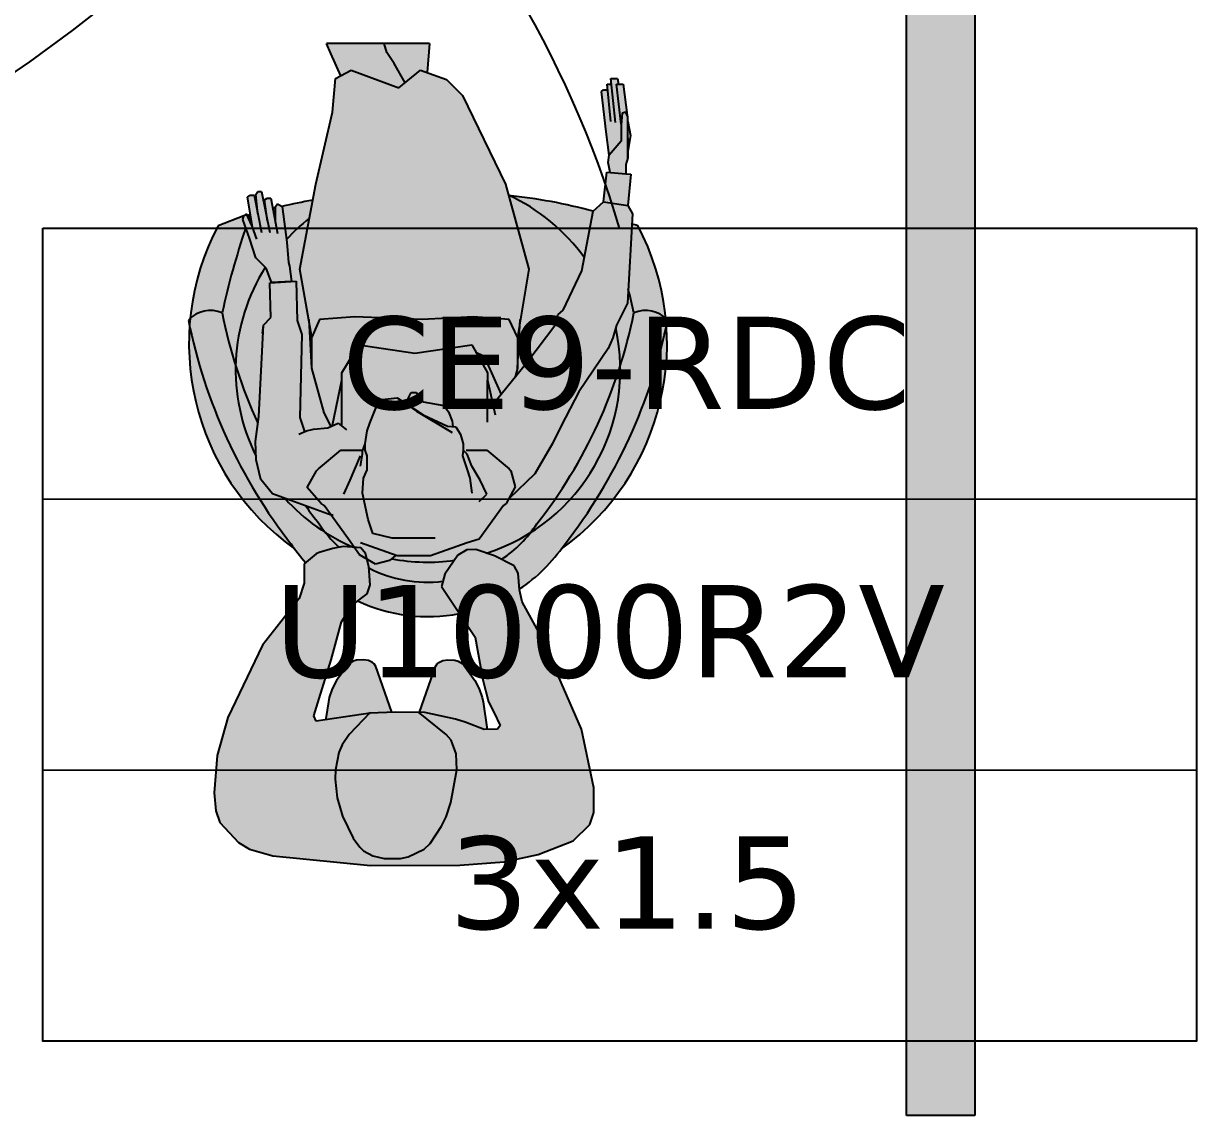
# Model space of a CAD drawing. Header units: millimetres. Extents: x 31778 to 54642, y 18502 to 28743.
# Drawn here: x 44200.6 to 44371.9, y 22063.2 to 22222.7 of the extents above; entities that cross this region are included whole.
import ezdxf
from ezdxf.enums import TextEntityAlignment as Align

# ---------------------------------------------------------------- set-up
doc = ezdxf.new("R2010")
doc.units = ezdxf.units.MM
doc.linetypes.add('ACAD_ISO03W100', pattern=[30, 12, -18])
doc.layers.add('CIRCUITS ECLAIRAGE', color=1, linetype='Continuous')
doc.layers.add('Plan Archi', color=8, linetype='Continuous')
doc.layers.add('STRUCTURE POUTRES', color=5, linetype='ACAD_ISO03W100', lineweight=20)
doc.styles.add('Verdana', font='verdana.ttf')

# ---------------------------------------------------------------- blocks, each defined once
blk = doc.blocks.new('ETIQ ECL')
at = {"color": 6, "linetype": 'ByBlock'}
blk.add_lwpolyline([(-28.092, 19.8), (28.092, 19.8), (28.092, -19.8), (-28.092, -19.8)], close=True, dxfattribs=at)
at = {"layer": 'STRUCTURE POUTRES', "color": 6, "linetype": 'ByBlock'}
for points in [[(-28.092, 19.8), (28.092, 19.8), (28.092, 6.6), (-28.092, 6.6)], [(-28.092, 6.6), (28.092, 6.6), (28.092, -6.6), (-28.092, -6.6)], [(-28.092, -6.6), (28.092, -6.6), (28.092, -19.8), (-28.092, -19.8)]]:
    blk.add_lwpolyline(points, close=True, dxfattribs=at)
at = {"layer": 'STRUCTURE POUTRES', "color": 6, "linetype": 'ByBlock', "style": 'Verdana'}
for tag, p in [('CIRCUIT', (0.326, 10.993)), ('CABLE', (-0.49, -2.078)), ('SECTION', (0.374, -14.321))]:
    blk.add_attdef(tag, text='', height=4.5, dxfattribs=at).set_placement(p, align=Align.CENTER)

msp = doc.modelspace()

# ---------------------------------------------------------------- hatches: boundary and pattern name
at = {"layer": 'Plan Archi'}
h = msp.add_hatch(color=256, dxfattribs=at)
h.dxf.hatch_style = 1
h.paths.add_polyline_path([(44329.573, 22324.456), (44339.573, 22324.456), (44339.573, 22063.182), (44329.573, 22063.182)])
at = {"layer": 'Plan Archi', "true_color": 0xffffff}
h = msp.add_hatch(color=7, dxfattribs=at)
h.dxf.hatch_style = 1
h.paths.add_polyline_path([(44240.955, 22186.858), (44242.729, 22176.896), (44243.82, 22179.488), (44249.006, 22179.898), (44258.832, 22179.488), (44266.337, 22179.898), (44271.523, 22179.488), (44272.751, 22176.896), (44274.389, 22186.858), (44270.977, 22199.276), (44264.7, 22212.24), (44262.38, 22214.56), (44258.559, 22215.925), (44255.42, 22213.332), (44248.46, 22215.925), (44246.14, 22214.697), (44245.731, 22209.784), (44243.274, 22199.276)])
h.paths.add_polyline_path([(44258.559, 22215.925), (44259.568, 22215.565), (44259.907, 22219.835), (44253.256, 22219.835), (44253.646, 22218.518), (44254.738, 22216.88), (44256.345, 22214.096)])
h.paths.add_polyline_path([(44255.42, 22213.332), (44256.345, 22214.096), (44254.738, 22216.88), (44253.646, 22218.518), (44253.256, 22219.835), (44244.852, 22219.835), (44245.458, 22218.382), (44246.95, 22215.126), (44248.46, 22215.925)])
h.paths.add_polyline_path([(44285.306, 22196.683), (44288.854, 22196.137), (44289.307, 22200.731), (44288.582, 22200.777), (44285.788, 22201.007)])
h.paths.add_polyline_path([(44288.854, 22203.097), (44288.854, 22205.963), (44288.854, 22206.099), (44288.854, 22209.102), (44288.582, 22209.784), (44288.036, 22209.648), (44287.899, 22207.874), (44287.899, 22205.554), (44286.125, 22203.507), (44285.989, 22202.415), (44286.278, 22200.967), (44288.582, 22200.777), (44288.582, 22202.142)])
h = msp.add_hatch(color=7, dxfattribs=at)
h.dxf.hatch_style = 1
h.paths.add_polyline_path([(44285.716, 22206.918), (44286.125, 22203.507), (44287.899, 22205.554), (44287.899, 22207.874), (44288.036, 22209.648), (44288.582, 22209.784), (44288.757, 22209.345), (44288.172, 22213.878), (44287.763, 22213.878), (44287.49, 22213.878), (44287.353, 22214.697), (44286.944, 22214.697), (44286.398, 22214.697), (44286.485, 22213.878), (44286.398, 22213.878), (44285.852, 22213.878), (44285.934, 22213.059), (44285.306, 22213.059), (44285.033, 22212.786)])
h = msp.add_hatch(color=7, dxfattribs=at)
h.dxf.hatch_style = 1
h.paths.add_polyline_path([(44288.854, 22204.052), (44289.264, 22206.372), (44288.854, 22208.419), (44288.854, 22206.099)])
h = msp.add_hatch(color=7, dxfattribs=at)
h.dxf.hatch_style = 1
h.paths.add_polyline_path([(44236.042, 22186.994), (44236.836, 22184.876), (44239.732, 22185.044), (44239.453, 22187.267), (44239.317, 22187.813), (44239.044, 22190.815), (44238.362, 22196.001), (44237.679, 22196.41), (44237.406, 22196.001), (44237.406, 22195.79, 0.0013694), (44237.007, 22195.691), (44236.724, 22197.229), (44236.178, 22197.229), (44235.769, 22196.956), (44236.249, 22193.836), (44235.359, 22198.184), (44234.814, 22198.184), (44234.541, 22197.775), (44234.814, 22194.909), (44234.268, 22197.639), (44233.722, 22197.639), (44233.312, 22197.366), (44234.037, 22193.016), (44233.995, 22193.135), (44233.176, 22194.909), (44232.767, 22194.636), (44232.63, 22194.09), (44233.585, 22191.361), (44234.541, 22188.495)])
h = msp.add_hatch(color=7, dxfattribs=at)
h.dxf.hatch_style = 1
h.paths.add_polyline_path([(44224.94, 22179.673, -0.292249), (44229.606, 22180.462, -0.0281492), (44233.05, 22192.89), (44232.63, 22194.09), (44232.767, 22194.636), (44229.012, 22193.192, 0.0965493)])
h.paths.add_polyline_path([(44240.166, 22145.992, -0.008687), (44239.683, 22146.678, -0.1141347), (44224.847, 22178.577, 0.2605078)])
h.paths.add_polyline_path([(44282.526, 22188.495), (44283.803, 22195.307, 0.0413939), (44271.607, 22197.582, -0.128467)])
h = msp.add_hatch(color=7, dxfattribs=at)
h.dxf.hatch_style = 1
h.paths.add_polyline_path([(44275.584, 22149.64, -0.0205408), (44274.662, 22148.371, 0.2633428), (44287.768, 22172.751, -0.0901738)], flags=17)
h.paths.add_polyline_path([(44273.152, 22179.331), (44272.751, 22172.392), (44272.411, 22171.099), (44274.116, 22173.211), (44278.346, 22178.806), (44278.619, 22180.171), (44279.438, 22180.853), (44282.168, 22186.585), (44282.526, 22188.495, 0.128467), (44271.607, 22197.582, 0.0005651), (44271.438, 22197.599), (44274.389, 22186.858)])
h.paths.add_polyline_path([(44242.729, 22176.896), (44242.729, 22172.392), (44242.344, 22179.054), (44240.955, 22186.858), (44242.336, 22194.253, 0.0405095), (44238.998, 22191.168), (44239.044, 22190.815), (44239.317, 22187.813), (44239.453, 22187.267), (44239.732, 22185.044), (44236.582, 22184.861), (44236.724, 22179.761), (44235.632, 22178.67), (44234.95, 22165.296), (44234.462, 22161.654), (44234.571, 22158.965), (44235.24, 22156.098), (44236.946, 22154.01), (44245.532, 22150.906), (44248.051, 22147.419), (44248.914, 22146.196), (44249.853, 22146.122), (44250.537, 22145.318), (44250.745, 22144.477), (44252.008, 22143.734), (44254.055, 22144.28), (44254.956, 22145.031), (44255.147, 22144.962), (44260.06, 22144.962), (44265.382, 22146.873), (44267.156, 22147.419), (44270.704, 22152.331), (44271.114, 22152.604), (44271.514, 22153.358), (44275.262, 22156.92), (44277.849, 22161.365), (44279.126, 22163.935), (44281.688, 22168.914), (44285.989, 22175.258), (44286.684, 22176.819), (44287.217, 22178.67), (44288.808, 22181.892), (44289.537, 22194.909), (44288.854, 22196.137), (44285.306, 22196.683), (44283.805, 22195.319), (44282.168, 22186.585), (44279.438, 22180.853), (44278.619, 22180.171), (44278.346, 22178.806), (44274.116, 22173.211), (44272.411, 22171.099), (44272.751, 22172.392), (44272.751, 22176.896), (44271.523, 22179.488), (44266.337, 22179.898), (44258.832, 22179.488), (44249.006, 22179.898), (44243.82, 22179.488)])
h.paths.add_polyline_path([(44258.968, 22165.569), (44258.013, 22166.115), (44255.147, 22168.025)], flags=16)
h.paths.add_polyline_path([(44231.582, 22172.751, 0.0309202), (44234.821, 22164.33), (44234.95, 22165.296), (44235.632, 22178.67), (44236.724, 22179.761), (44236.582, 22184.861), (44236.836, 22184.876), (44236.042, 22186.994), (44235.906, 22187.129, 0.1360564)])
h.paths.add_polyline_path([(44239.683, 22146.678, 0.0353791), (44241.792, 22143.995), (44243.32, 22145.246), (44243.798, 22145.445), (44245.75, 22146.043), (44246.686, 22146.211, -0.0385462), (44244.689, 22148.371, -0.0689941), (44238.787, 22153.345), (44236.946, 22154.01), (44235.24, 22156.098), (44234.571, 22158.965), (44234.547, 22159.564, -0.1220414), (44231.582, 22172.751, -0.0272747), (44229.606, 22180.462, 0.292249), (44224.94, 22179.673, 0.0074581), (44224.847, 22178.577, 0.1141347)])
h.paths.add_polyline_path([(44229.606, 22180.462, 0.0272747), (44231.582, 22172.751, -0.1360564), (44235.906, 22187.129), (44234.541, 22188.495), (44233.585, 22191.361), (44233.05, 22192.89, 0.0281492)])
h.paths.add_polyline_path([(44238.998, 22191.168, -0.0405095), (44242.336, 22194.253), (44242.834, 22196.916, 0.0152036), (44238.359, 22196.018)])
h.paths.add_polyline_path([(44277.849, 22161.365), (44275.262, 22156.92), (44271.514, 22153.358), (44271.114, 22152.604), (44270.704, 22152.331), (44267.156, 22147.419), (44265.382, 22146.873), (44260.06, 22144.962), (44255.147, 22144.962), (44254.956, 22145.031), (44254.374, 22144.545, 0.082095), (44263.536, 22144.307), (44264.048, 22145.048), (44265.347, 22145.844), (44266.664, 22145.9), (44268.209, 22145.368, 0.0635791), (44274.662, 22148.371, 0.0205408), (44275.584, 22149.64, 0.0901738), (44287.768, 22172.751, 0.0495236), (44287.1, 22178.263), (44286.684, 22176.819), (44285.989, 22175.258), (44281.688, 22168.914), (44279.126, 22163.935)], flags=17)
h.paths.add_polyline_path([(44287.768, 22172.751, 0.0272747), (44289.744, 22180.462, 0.0078533), (44288.924, 22183.968), (44288.808, 22181.892), (44287.217, 22178.67), (44287.1, 22178.263, -0.0495236)])
h.paths.add_polyline_path([(44243.766, 22149.64, 0.0205408), (44244.689, 22148.371, 0.04204), (44248.876, 22146.199), (44248.914, 22146.196), (44248.051, 22147.419), (44245.532, 22150.906), (44241.811, 22152.251, 0.0111682)], flags=17)
h.paths.add_polyline_path([(44244.689, 22148.371, -0.0205408), (44243.766, 22149.64, -0.0111682), (44241.811, 22152.251), (44238.787, 22153.345, 0.0689941)], flags=17)
h.paths.add_polyline_path([(44234.547, 22159.564), (44234.462, 22161.654), (44234.821, 22164.33, -0.0309202), (44231.582, 22172.751, 0.1220414)], flags=17)
h.paths.add_polyline_path([(44261.849, 22141.24), (44262.12, 22142.259), (44263.536, 22144.307, -0.082095), (44254.374, 22144.545), (44254.055, 22144.28), (44252.008, 22143.734), (44250.745, 22144.477), (44251.008, 22143.414), (44251.026, 22143.186, 0.1469835)])
h.paths.add_polyline_path([(44268.209, 22145.368), (44269.37, 22144.967), (44270.429, 22144.43, 0.0760974), (44274.662, 22148.371, -0.0635791)], flags=16)
h.paths.add_polyline_path([(44250.808, 22139.431), (44249.396, 22138.371, 0.1591461), (44264.268, 22136.517), (44261.642, 22140.466), (44261.849, 22141.24, -0.1469835), (44251.026, 22143.186), (44251.226, 22140.708)])
h = msp.add_hatch(color=7, dxfattribs=at)
h.dxf.hatch_style = 1
h.paths.add_polyline_path([(44294.504, 22178.577, -0.1144917), (44279.599, 22146.591, -0.0077692), (44279.166, 22145.979, 0.2606709)])
h.paths.add_polyline_path([(44294.504, 22178.577, 0.0074581), (44294.41, 22179.673, 0.292249), (44289.744, 22180.462, -0.0272747), (44287.768, 22172.751, -0.2633428), (44274.662, 22148.371, -0.0760974), (44270.429, 22144.43), (44272.277, 22143.494), (44272.857, 22142.419), (44273.05, 22140.122, 0.0962218), (44279.599, 22146.591, 0.1144917)])
h.paths.add_polyline_path([(44290.308, 22193.249, -0.0473686), (44289.459, 22193.516), (44288.924, 22183.968, -0.0078533), (44289.744, 22180.462, -0.292249), (44294.41, 22179.673, 0.0969866)])
h.paths.add_polyline_path([(44279.438, 22180.853), (44278.619, 22180.171), (44278.346, 22178.806), (44274.116, 22173.211), (44270.349, 22168.545), (44268.93, 22171.71), (44267.839, 22174.166), (44266.708, 22174.669), (44266.064, 22175.804), (44257.74, 22174.576), (44249.552, 22175.804), (44247.096, 22171.71), (44247.096, 22170.618), (44247.096, 22168.162), (44247.096, 22163.916), (44246.55, 22164.341), (44245.049, 22163.658), (44242.958, 22163.455), (44241.91, 22163.249), (44241.636, 22163.116), (44240.955, 22165.159), (44241.227, 22177.305), (44240.545, 22179.352), (44240.409, 22185.084), (44236.582, 22184.861), (44236.724, 22179.761), (44235.632, 22178.67), (44234.95, 22165.296), (44234.462, 22161.654), (44234.571, 22158.965), (44235.24, 22156.098), (44236.946, 22154.01), (44245.532, 22150.906), (44248.051, 22147.419), (44248.914, 22146.196), (44249.853, 22146.122), (44250.537, 22145.318), (44250.745, 22144.477), (44252.008, 22143.734), (44254.055, 22144.28), (44254.956, 22145.031), (44255.147, 22144.962), (44260.06, 22144.962), (44265.382, 22146.873), (44267.156, 22147.419), (44270.704, 22152.331), (44271.114, 22152.604), (44271.514, 22153.358), (44275.262, 22156.92), (44277.849, 22161.365), (44279.126, 22163.935), (44281.688, 22168.914), (44285.989, 22175.258), (44286.684, 22176.819), (44287.217, 22178.67), (44288.808, 22181.892), (44289.537, 22194.909), (44288.854, 22196.137), (44285.306, 22196.683), (44283.805, 22195.319), (44282.168, 22186.585)])
h.paths.add_polyline_path([(44258.968, 22165.569), (44258.013, 22166.115), (44258.743, 22165.673)], flags=16)
h = msp.add_hatch(color=7, dxfattribs=at)
h.dxf.hatch_style = 1
h.paths.add_polyline_path([(44246.686, 22146.211), (44247.303, 22146.322), (44248.876, 22146.199, -0.04204), (44244.689, 22148.371, 0.0385462)])
h = msp.add_hatch(color=7, dxfattribs=at)
h.dxf.hatch_style = 1
h.paths.add_polyline_path([(44251.207, 22121.985), (44243.32, 22120.79), (44243.002, 22121.587), (44243.798, 22124.096), (44245.551, 22129.752), (44247.025, 22135.328), (44248.578, 22137.758), (44250.808, 22139.431), (44251.226, 22140.708), (44251.008, 22143.414), (44250.537, 22145.318), (44249.853, 22146.122), (44247.303, 22146.322), (44245.75, 22146.043), (44243.798, 22145.445), (44243.32, 22145.246), (44241.568, 22143.812), (44241.568, 22140.984), (44240.851, 22138.714), (44235.513, 22131.903), (44230.428, 22121.327), (44228.894, 22115.782), (44228.415, 22110.342), (44228.663, 22107.726), (44229.275, 22106.012), (44232.008, 22103.065), (44233.624, 22102.104), (44236.987, 22101.114), (44251.286, 22099.72), (44264.302, 22099.758), (44270.804, 22100.237), (44275.782, 22101.313), (44280.881, 22103.344), (44283.31, 22105.694), (44283.898, 22107.481), (44283.908, 22111.071), (44282.115, 22119.635), (44276.181, 22133.257), (44273.432, 22138.236), (44273.062, 22139.976), (44272.857, 22142.419), (44272.277, 22143.494), (44269.37, 22144.967), (44266.664, 22145.9), (44265.347, 22145.844), (44264.048, 22145.048), (44262.12, 22142.259), (44261.642, 22140.466), (44266.542, 22133.098), (44267.697, 22126.844), (44268.493, 22123.618), (44269.272, 22122.098), (44270.217, 22120.194), (44269.848, 22119.635), (44267.886, 22119.565), (44265.102, 22120.652), (44263.714, 22121.109), (44259.213, 22122.065), (44254.911, 22122.144), (44251.127, 22121.985)])
h = msp.add_hatch(color=7, dxfattribs=at)
h.dxf.hatch_style = 1
h.paths.add_polyline_path([(44263.864, 22113.681), (44263.798, 22116.043), (44263.042, 22118.049), (44262.32, 22118.838), (44258.375, 22122.08), (44254.911, 22122.144), (44251.237, 22121.99), (44251.12, 22121.972), (44248.18, 22118.838), (44247.127, 22117.351), (44246.641, 22116.216), (44246.142, 22113.697), (44246.109, 22112.354), (44246.427, 22109.608), (44247.19, 22106.92), (44248.762, 22103.716), (44249.733, 22102.388), (44250.266, 22101.871), (44251.63, 22101.115), (44253.27, 22100.722), (44255.637, 22100.752), (44256.801, 22100.999), (44259.103, 22102.109), (44259.97, 22102.946), (44261.665, 22105.477), (44262.312, 22106.818), (44262.997, 22108.92)])
h.paths.add_polyline_path([(44263.714, 22121.109), (44265.102, 22120.652), (44267.886, 22119.565), (44268.315, 22119.581), (44267.72, 22123.618), (44267.587, 22124.278), (44267.142, 22125.548), (44266.506, 22126.756), (44264.892, 22128.995), (44264.668, 22129.217), (44264.074, 22129.554), (44263.603, 22129.696), (44262.588, 22129.78), (44261.861, 22129.661), (44261.254, 22129.381), (44261.021, 22129.178), (44260.789, 22128.796), (44258.416, 22122.079), (44259.213, 22122.065)])
h.paths.add_polyline_path([(44251.12, 22121.972), (44251.132, 22121.985), (44251.127, 22121.985), (44254.406, 22122.123), (44252.048, 22128.796), (44251.816, 22129.178), (44251.583, 22129.381), (44250.976, 22129.661), (44250.249, 22129.78), (44249.235, 22129.696), (44248.763, 22129.554), (44248.169, 22129.217), (44247.945, 22128.995), (44246.331, 22126.756), (44245.695, 22125.548), (44245.25, 22124.278), (44245.117, 22123.618), (44244.732, 22121.004)])

# ---------------------------------------------------------------- linework, layer by layer
at = {"layer": 'CIRCUITS ECLAIRAGE', "color": 6}
for centre, radius, start, end in [((44070.546, 22402.019), 226.542, 258.37371, 321.14393), ((44139.121, 22148.559), 154.999, 16.59475, 45.91411)]:
    msp.add_arc(centre, radius, start, end, dxfattribs=at)
at = {"layer": 'Plan Archi'}
for p, q in [((44329.573, 22063.182), (44329.573, 22324.456)), ((44339.573, 22324.456), (44339.573, 22063.182)), ((44259.907, 22219.835, 0), (44244.852, 22219.835, 0)), ((44245.458, 22218.382, 0), (44244.852, 22219.835, 0)), ((44253.646, 22218.518, 0), (44253.256, 22219.835, 0)), ((44259.907, 22219.835, 0), (44259.568, 22215.565, 0)), ((44246.959, 22215.106, 0), (44245.458, 22218.382, 0)), ((44254.738, 22216.88, 0), (44253.646, 22218.518, 0)), ((44256.345, 22214.096, 0), (44254.738, 22216.88, 0)), ((44246.14, 22214.697, 0), (44248.46, 22215.925, 0)), ((44248.46, 22215.925, 0), (44255.42, 22213.332, 0)), ((44255.42, 22213.332, 0), (44258.559, 22215.925, 0)), ((44258.559, 22215.925, 0), (44262.38, 22214.56, 0)), ((44245.731, 22209.784, 0), (44246.14, 22214.697, 0)), ((44262.38, 22214.56, 0), (44264.7, 22212.24, 0)), ((44286.398, 22208.419, 0), (44285.852, 22213.878, 0)), ((44285.852, 22213.878, 0), (44286.398, 22213.878, 0)), ((44287.08, 22208.283, 0), (44286.398, 22214.697, 0)), ((44286.398, 22214.697, 0), (44286.944, 22214.697, 0)), ((44286.398, 22213.878, 0), (44286.534, 22213.878, 0)), ((44286.944, 22214.697, 0), (44287.353, 22214.697, 0)), ((44287.899, 22208.01, 0), (44287.217, 22213.878, 0)), ((44287.217, 22213.878, 0), (44287.763, 22213.878, 0)), ((44287.353, 22214.697, 0), (44287.49, 22213.878, 0)), ((44287.763, 22213.878, 0), (44288.172, 22213.878, 0)), ((44288.172, 22213.878, 0), (44288.757, 22209.345, 0)), ((44264.7, 22212.24, 0), (44270.977, 22199.276, 0)), ((44285.033, 22212.786, 0), (44285.306, 22213.059, 0)), ((44285.716, 22206.918, 0), (44285.033, 22212.786, 0)), ((44285.306, 22213.059, 0), (44285.934, 22213.059, 0)), ((44243.274, 22199.276, 0), (44245.731, 22209.784, 0)), ((44288.036, 22209.648, 0), (44287.899, 22207.874, 0)), ((44288.582, 22209.784, 0), (44288.036, 22209.648, 0)), ((44288.854, 22209.102, 0), (44288.582, 22209.784, 0)), ((44288.854, 22206.099, 0), (44288.854, 22209.102, 0)), ((44288.854, 22208.419, 0), (44289.264, 22206.372, 0)), ((44286.125, 22203.507, 0), (44285.716, 22206.918, 0)), ((44287.899, 22208.01, 0), (44287.899, 22208.01, 0)), ((44287.899, 22207.874, 0), (44287.899, 22205.554, 0)), ((44287.899, 22205.554, 0), (44286.125, 22203.507, 0)), ((44289.264, 22206.372, 0), (44288.854, 22204.052, 0)), ((44288.854, 22203.097, 0), (44288.854, 22206.099, 0)), ((44288.854, 22205.963, 0), (44288.854, 22203.097, 0)), ((44285.989, 22202.415, 0), (44286.125, 22203.507, 0)), ((44288.854, 22203.097, 0), (44288.582, 22202.142, 0)), ((44286.278, 22200.967, 0), (44285.989, 22202.415, 0)), ((44288.582, 22202.142, 0), (44288.582, 22200.777, 0)), ((44285.306, 22196.683, 0), (44285.788, 22201.007, 0)), ((44285.788, 22201.007, 0), (44288.582, 22200.777, 0)), ((44288.582, 22200.777, 0), (44289.307, 22200.731, 0)), ((44289.307, 22200.731, 0), (44288.854, 22196.137, 0)), ((44234.541, 22197.775, 0), (44234.814, 22198.184, 0)), ((44234.814, 22198.184, 0), (44235.359, 22198.184, 0)), ((44235.359, 22198.184, 0), (44236.588, 22192.18, 0)), ((44240.955, 22186.858, 0), (44243.274, 22199.276, 0)), ((44270.977, 22199.276, 0), (44274.389, 22186.858, 0)), ((44233.312, 22197.366, 0), (44233.722, 22197.639, 0)), ((44234.037, 22193.016, 0), (44233.312, 22197.366, 0)), ((44233.722, 22197.639, 0), (44234.268, 22197.639, 0)), ((44234.268, 22197.639, 0), (44235.359, 22192.18, 0)), ((44234.814, 22194.909, 0), (44234.541, 22197.775, 0)), ((44235.769, 22196.956, 0), (44236.178, 22197.229, 0)), ((44236.249, 22193.836, 0), (44235.769, 22196.956, 0)), ((44236.178, 22197.229, 0), (44236.724, 22197.229, 0)), ((44236.724, 22197.229, 0), (44237.679, 22192.043, 0)), ((44237.406, 22196.001, 0), (44237.679, 22196.41, 0)), ((44237.679, 22196.41, 0), (44238.362, 22196.001, 0)), ((44283.805, 22195.319, 0), (44285.306, 22196.683, 0)), ((44285.306, 22196.683, 0), (44288.854, 22196.137, 0)), ((44232.767, 22194.636, 0), (44229.012, 22193.192, 0)), ((44232.63, 22194.09, 0), (44232.767, 22194.636, 0)), ((44233.176, 22194.909, 0), (44232.767, 22194.636, 0)), ((44233.995, 22193.135, 0), (44233.176, 22194.909, 0)), ((44237.406, 22193.681, 0), (44237.406, 22196.001, 0)), ((44238.362, 22196.001, 0), (44239.044, 22190.815, 0)), ((44282.168, 22186.585, 0), (44283.805, 22195.319, 0)), ((44289.537, 22194.909, 0), (44288.808, 22181.892, 0)), ((44288.854, 22196.137, 0), (44289.537, 22194.909, 0)), ((44233.585, 22191.361, 0), (44232.63, 22194.09, 0)), ((44234.677, 22191.225, 0), (44233.995, 22193.135, 0)), ((44234.541, 22188.495, 0), (44233.585, 22191.361, 0)), ((44239.044, 22190.815, 0), (44239.317, 22187.813, 0)), ((44236.042, 22186.994, 0), (44234.541, 22188.495, 0)), ((44239.317, 22187.813, 0), (44239.453, 22187.267, 0)), ((44236.861, 22184.811, 0), (44236.042, 22186.994, 0)), ((44239.453, 22187.267, 0), (44239.732, 22185.044, 0)), ((44242.729, 22176.896, 0), (44240.955, 22186.858, 0)), ((44274.389, 22186.858, 0), (44272.751, 22176.896, 0)), ((44279.438, 22180.853, 0), (44282.168, 22186.585, 0)), ((44236.582, 22184.861, 0), (44240.409, 22185.084, 0)), ((44236.724, 22179.761, 0), (44236.582, 22184.861, 0)), ((44239.732, 22185.044, 0), (44236.836, 22184.876, 0)), ((44240.409, 22185.084, 0), (44240.545, 22179.352, 0)), ((44278.619, 22180.171, 0), (44279.438, 22180.853, 0)), ((44288.808, 22181.892, 0), (44287.217, 22178.67, 0)), ((44235.632, 22178.67, 0), (44236.724, 22179.761, 0)), ((44240.545, 22179.352, 0), (44241.227, 22177.305, 0)), ((44242.729, 22172.392, 0), (44242.319, 22179.488, 0)), ((44243.82, 22179.488, 0), (44242.729, 22176.896, 0)), ((44249.006, 22179.898, 0), (44243.82, 22179.488, 0)), ((44258.832, 22179.488, 0), (44249.006, 22179.898, 0)), ((44266.337, 22179.898, 0), (44258.832, 22179.488, 0)), ((44271.523, 22179.488, 0), (44266.337, 22179.898, 0)), ((44272.751, 22176.896, 0), (44271.523, 22179.488, 0)), ((44272.751, 22172.392, 0), (44273.161, 22179.488, 0)), ((44278.346, 22178.806, 0), (44278.619, 22180.171, 0)), ((44234.95, 22165.296, 0), (44235.632, 22178.67, 0)), ((44235.496, 22177.441, 0), (44235.632, 22178.67, 0)), ((44274.116, 22173.211, 0), (44278.346, 22178.806, 0)), ((44287.217, 22178.67, 0), (44286.684, 22176.819, 0)), ((44241.227, 22177.305, 0), (44240.955, 22165.159, 0)), ((44242.729, 22172.392, 0), (44242.729, 22176.896, 0)), ((44247.096, 22171.71, 0), (44249.552, 22175.804, 0)), ((44249.552, 22175.804, 0), (44257.74, 22174.576, 0)), ((44257.74, 22174.576, 0), (44266.064, 22175.804, 0)), ((44266.064, 22175.804, 0), (44268.384, 22171.71, 0)), ((44272.751, 22176.896, 0), (44272.751, 22172.392, 0)), ((44286.684, 22176.819, 0), (44285.989, 22175.258, 0)), ((44266.61, 22174.712, 0), (44267.839, 22174.166, 0)), ((44267.839, 22174.166, 0), (44268.93, 22171.71, 0)), ((44285.989, 22175.258, 0), (44281.688, 22168.914, 0)), ((44244.503, 22165.842, 0), (44242.729, 22172.392, 0)), ((44269.74, 22167.79, 0), (44274.116, 22173.211, 0)), ((44272.751, 22172.392, 0), (44272.411, 22171.099, 0)), ((44245.731, 22164.068, 0), (44247.096, 22170.618, 0)), ((44247.096, 22170.618, 0), (44247.096, 22171.71, 0)), ((44247.096, 22168.162, 0), (44247.096, 22170.618, 0)), ((44268.384, 22171.71, 0), (44268.384, 22170.618, 0)), ((44268.384, 22168.162, 0), (44268.384, 22170.618, 0)), ((44268.384, 22170.618, 0), (44269.476, 22165.569, 0)), ((44268.93, 22171.71, 0), (44270.349, 22168.545, 0)), ((44256.512, 22167.479, 0), (44257.194, 22168.844, 0)), ((44257.194, 22168.844, 0), (44258.013, 22168.844, 0)), ((44258.013, 22168.844, 0), (44258.968, 22167.479, 0)), ((44281.688, 22168.914, 0), (44279.126, 22163.935, 0)), ((44247.096, 22163.931, 0), (44247.096, 22168.162, 0)), ((44251.19, 22164.341, 0), (44252.554, 22167.752, 0)), ((44252.554, 22167.752, 0), (44255.147, 22168.025, 0)), ((44255.147, 22168.025, 0), (44258.968, 22165.569, 0)), ((44255.147, 22168.025, 0), (44258.013, 22166.115, 0)), ((44256.512, 22167.479, 0), (44256.102, 22167.479, 0)), ((44256.102, 22167.479, 0), (44256.102, 22167.479, 0)), ((44256.102, 22167.479, 0), (44256.512, 22167.479, 0)), ((44258.968, 22167.479, 0), (44261.97, 22166.933, 0)), ((44268.384, 22164.477, 0), (44268.384, 22168.162, 0)), ((44245.516, 22163.871, 0), (44244.503, 22165.842, 0)), ((44258.013, 22166.115, 0), (44258.968, 22165.569, 0)), ((44258.013, 22166.115, 0), (44263.199, 22162.976, 0)), ((44258.968, 22165.569, 0), (44262.516, 22163.931, 0)), ((44261.97, 22166.933, 0), (44262.653, 22165.978, 0)), ((44262.653, 22165.978, 0), (44263.199, 22164.614, 0)), ((44234.462, 22161.654, 0), (44234.95, 22165.296, 0)), ((44240.955, 22165.159, 0), (44241.637, 22163.112, 0)), ((44245.049, 22163.658, 0), (44246.55, 22164.341, 0)), ((44246.55, 22164.341, 0), (44247.778, 22163.385, 0)), ((44250.78, 22163.249, 0), (44251.19, 22164.341, 0)), ((44262.516, 22163.931, 0), (44263.745, 22163.795, 0)), ((44263.199, 22164.614, 0), (44263.289, 22163.845, 0)), ((44263.745, 22163.795, 0), (44264.427, 22162.703, 0)), ((44279.126, 22163.935, 0), (44277.849, 22161.365, 0)), ((44240.828, 22162.723, 0), (44241.91, 22163.249, 0)), ((44241.91, 22163.249, 0), (44242.958, 22163.455, 0)), ((44242.958, 22163.455, 0), (44245.049, 22163.658, 0)), ((44250.507, 22161.338, 0), (44250.78, 22163.249, 0)), ((44264.427, 22162.703, 0), (44264.836, 22161.338, 0)), ((44234.571, 22158.965, 0), (44234.462, 22161.654, 0)), ((44243.684, 22157.654, 0), (44246.959, 22160.383, 0)), ((44246.959, 22160.383, 0), (44250.098, 22160.383, 0)), ((44250.098, 22160.247, 0), (44250.507, 22161.338, 0)), ((44250.507, 22160.383, 0), (44250.507, 22161.338, 0)), ((44250.78, 22159.564, 0), (44250.507, 22160.383, 0)), ((44264.836, 22160.383, 0), (44264.7, 22159.564, 0)), ((44264.836, 22161.338, 0), (44264.836, 22160.383, 0)), ((44265.382, 22159.837, 0), (44264.836, 22160.383, 0)), ((44265.246, 22160.383, 0), (44268.248, 22160.383, 0)), ((44268.248, 22160.383, 0), (44271.523, 22157.654, 0)), ((44277.849, 22161.365, 0), (44275.262, 22156.92, 0)), ((44235.24, 22156.098, 0), (44234.571, 22158.965, 0)), ((44248.324, 22156.016, 0), (44249.825, 22159.564, 0)), ((44249.825, 22158.063, 0), (44250.098, 22159.837, 0)), ((44250.098, 22159.837, 0), (44250.098, 22160.247, 0)), ((44250.78, 22157.517, 0), (44250.78, 22159.564, 0)), ((44264.7, 22159.564, 0), (44265.382, 22157.517, 0)), ((44266.064, 22158.063, 0), (44265.382, 22159.837, 0)), ((44242.046, 22154.924, 0), (44243.411, 22157.381, 0)), ((44243.411, 22157.381, 0), (44243.684, 22157.654, 0)), ((44250.234, 22156.289, 0), (44250.78, 22157.517, 0)), ((44265.382, 22157.517, 0), (44265.792, 22156.289, 0)), ((44267.293, 22156.016, 0), (44266.064, 22158.063, 0)), ((44275.262, 22156.92, 0), (44271.514, 22153.358, 0)), ((44271.523, 22157.654, 0), (44271.796, 22157.381, 0)), ((44271.796, 22157.381, 0), (44272.405, 22155.037, 0)), ((44236.946, 22154.01, 0), (44235.24, 22156.098, 0)), ((44247.368, 22153.969, 0), (44248.324, 22156.016, 0)), ((44250.098, 22154.106, 0), (44250.234, 22156.289, 0)), ((44265.792, 22156.289, 0), (44266.064, 22154.106, 0)), ((44268.248, 22153.969, 0), (44267.293, 22156.016, 0)), ((44245.532, 22150.906, 0), (44236.946, 22154.01, 0)), ((44244.093, 22152.604, 0), (44242.046, 22154.924, 0)), ((44250.917, 22150.284, 0), (44250.098, 22154.106, 0)), ((44267.156, 22152.877, 0), (44268.248, 22153.969, 0)), ((44272.405, 22155.037, 0), (44271.114, 22152.604, 0)), ((44244.503, 22152.331, 0), (44244.093, 22152.604, 0)), ((44248.051, 22147.419, 0), (44244.503, 22152.331, 0)), ((44270.704, 22152.331, 0), (44267.156, 22147.419, 0)), ((44271.114, 22152.604, 0), (44270.704, 22152.331, 0)), ((44245.805, 22150.906, 0), (44245.532, 22150.906, 0)), ((44251.599, 22148.237, 0), (44250.917, 22150.284, 0)), ((44249.688, 22145.099, 0), (44248.051, 22147.419, 0)), ((44255.147, 22144.962, 0), (44249.825, 22146.873, 0)), ((44254.465, 22147.555, 0), (44251.599, 22148.237, 0)), ((44260.742, 22147.555, 0), (44254.465, 22147.555, 0)), ((44265.382, 22146.873, 0), (44260.06, 22144.962, 0)), ((44267.156, 22147.419, 0), (44265.382, 22146.873, 0)), ((44243.32, 22145.246, -78.138), (44241.568, 22143.812, -78.138)), ((44243.798, 22145.445, -78.138), (44243.32, 22145.246, -78.138)), ((44245.75, 22146.043, -78.138), (44243.798, 22145.445, -78.138)), ((44247.303, 22146.322, -78.138), (44245.75, 22146.043, -78.138)), ((44249.853, 22146.122, -78.138), (44247.303, 22146.322, -78.138)), ((44252.008, 22143.734, 0), (44249.688, 22145.099, 0)), ((44250.537, 22145.318, -78.138), (44249.853, 22146.122, -78.138)), ((44251.008, 22143.414, -78.138), (44250.537, 22145.318, -78.138)), ((44254.874, 22144.962, 0), (44254.055, 22144.28, 0)), ((44260.06, 22144.962, 0), (44255.147, 22144.962, 0)), ((44264.048, 22145.048, -78.138), (44262.12, 22142.259, -78.138)), ((44265.347, 22145.844, -78.138), (44264.048, 22145.048, -78.138)), ((44266.664, 22145.9, -78.138), (44265.347, 22145.844, -78.138)), ((44269.37, 22144.967, -78.138), (44266.664, 22145.9, -78.138)), ((44272.277, 22143.494, -78.138), (44269.37, 22144.967, -78.138)), ((44241.568, 22143.812, -78.138), (44241.568, 22140.984, -78.138)), ((44251.226, 22140.708, -78.138), (44251.008, 22143.414, -78.138)), ((44254.055, 22144.28, 0), (44252.008, 22143.734, 0)), ((44272.857, 22142.419, -78.138), (44272.277, 22143.494, -78.138)), ((44262.12, 22142.259, -78.138), (44261.642, 22140.466, -78.138)), ((44273.062, 22139.976, -78.138), (44272.857, 22142.419, -78.138)), ((44241.568, 22140.984, -78.138), (44240.851, 22138.714, -78.138)), ((44250.808, 22139.431, -78.138), (44251.226, 22140.708, -78.138)), ((44261.642, 22140.466, -78.138), (44266.542, 22133.098, -78.138)), ((44273.432, 22138.236, -78.138), (44273.062, 22139.976, -78.138)), ((44240.851, 22138.714, -78.138), (44235.513, 22131.903, -78.138)), ((44248.578, 22137.758, -78.138), (44250.808, 22139.431, -78.138)), ((44276.181, 22133.257, -78.138), (44273.432, 22138.236, -78.138)), ((44247.025, 22135.328, -78.138), (44248.578, 22137.758, -78.138)), ((44245.551, 22129.752, -78.138), (44247.025, 22135.328, -78.138)), ((44266.542, 22133.098, -78.138), (44267.697, 22126.844, -78.138)), ((44282.115, 22119.635, -78.138), (44276.181, 22133.257, -78.138)), ((44235.513, 22131.903, -78.138), (44230.428, 22121.327, -78.138)), ((44243.798, 22124.096, -78.138), (44245.551, 22129.752, -78.138)), ((44248.763, 22129.554, -78.138), (44248.169, 22129.217, -78.138)), ((44249.235, 22129.696, -78.138), (44248.763, 22129.554, -78.138)), ((44250.249, 22129.78, -78.138), (44249.235, 22129.696, -78.138)), ((44250.976, 22129.661, -78.138), (44250.249, 22129.78, -78.138)), ((44251.583, 22129.381, -78.138), (44250.976, 22129.661, -78.138)), ((44261.254, 22129.381, -78.138), (44261.861, 22129.661, -78.138)), ((44261.861, 22129.661, -78.138), (44262.588, 22129.78, -78.138)), ((44262.588, 22129.78, -78.138), (44263.603, 22129.696, -78.138)), ((44263.603, 22129.696, -78.138), (44264.074, 22129.554, -78.138)), ((44264.074, 22129.554, -78.138), (44264.668, 22129.217, -78.138)), ((44247.945, 22128.995, -78.138), (44246.331, 22126.756, -78.138)), ((44248.169, 22129.217, -78.138), (44247.945, 22128.995, -78.138)), ((44251.816, 22129.178, -78.138), (44251.583, 22129.381, -78.138)), ((44252.048, 22128.796, -78.138), (44251.816, 22129.178, -78.138)), ((44254.398, 22122.144, -78.138), (44252.048, 22128.796, -78.138)), ((44258.439, 22122.144, -78.138), (44260.789, 22128.796, -78.138)), ((44260.789, 22128.796, -78.138), (44261.021, 22129.178, -78.138)), ((44261.021, 22129.178, -78.138), (44261.254, 22129.381, -78.138)), ((44264.668, 22129.217, -78.138), (44264.892, 22128.995, -78.138)), ((44264.892, 22128.995, -78.138), (44266.506, 22126.756, -78.138)), ((44246.331, 22126.756, -78.138), (44245.695, 22125.548, -78.138)), ((44266.506, 22126.756, -78.138), (44267.142, 22125.548, -78.138)), ((44267.697, 22126.844, -78.138), (44268.493, 22123.618, -78.138)), ((44245.25, 22124.278, -78.138), (44245.117, 22123.618, -78.138)), ((44245.695, 22125.548, -78.138), (44245.25, 22124.278, -78.138)), ((44267.142, 22125.548, -78.138), (44267.587, 22124.278, -78.138)), ((44267.587, 22124.278, -78.138), (44267.72, 22123.618, -78.138)), ((44243.002, 22121.587, -78.138), (44243.798, 22124.096, -78.138)), ((44245.117, 22123.618, -78.138), (44244.759, 22121.188, -78.138)), ((44267.72, 22123.618, -78.138), (44268.315, 22119.581, -78.138)), ((44268.493, 22123.618, -78.138), (44269.272, 22122.098, -78.138)), ((44230.428, 22121.327, -78.138), (44228.894, 22115.782, -78.138)), ((44243.32, 22120.79, -78.138), (44243.002, 22121.587, -78.138)), ((44251.207, 22121.985, -78.138), (44243.32, 22120.79, -78.138)), ((44251.207, 22122.065, -78.138), (44248.18, 22118.838, -78.138)), ((44254.911, 22122.144, -78.138), (44251.127, 22121.985, -78.138)), ((44251.127, 22121.985, -78.138), (44251.207, 22121.985, -78.138)), ((44259.213, 22122.065, -78.138), (44254.911, 22122.144, -78.138)), ((44262.32, 22118.838, -78.138), (44258.297, 22122.144, -78.138)), ((44263.714, 22121.109, -78.138), (44259.213, 22122.065, -78.138)), ((44265.102, 22120.652, -78.138), (44263.714, 22121.109, -78.138)), ((44269.272, 22122.098, -78.138), (44270.217, 22120.194, -78.138)), ((44267.886, 22119.565, -78.138), (44265.102, 22120.652, -78.138)), ((44269.848, 22119.635, -78.138), (44267.886, 22119.565, -78.138)), ((44270.217, 22120.194, -78.138), (44269.848, 22119.635, -78.138)), ((44283.908, 22111.071, -78.138), (44282.115, 22119.635, -78.138)), ((44248.18, 22118.838, -78.138), (44247.127, 22117.351, -78.138)), ((44263.042, 22118.049, -78.138), (44262.32, 22118.838, -78.138)), ((44263.798, 22116.043, -78.138), (44263.042, 22118.049, -78.138)), ((44228.894, 22115.782, -78.138), (44228.415, 22110.342, -78.138)), ((44246.641, 22116.216, -78.138), (44246.142, 22113.697, -78.138)), ((44247.127, 22117.351, -78.138), (44246.641, 22116.216, -78.138)), ((44263.864, 22113.681, -78.138), (44263.798, 22116.043, -78.138)), ((44246.142, 22113.697, -78.138), (44246.109, 22112.354, -78.138)), ((44246.109, 22112.354, -78.138), (44246.427, 22109.608, -78.138)), ((44262.997, 22108.92, -78.138), (44263.864, 22113.681, -78.138)), ((44283.898, 22107.481, -78.138), (44283.908, 22111.071, -78.138)), ((44228.415, 22110.342, -78.138), (44228.663, 22107.726, -78.138)), ((44246.427, 22109.608, -78.138), (44247.19, 22106.92, -78.138)), ((44262.312, 22106.818, -78.138), (44262.997, 22108.92, -78.138)), ((44228.663, 22107.726, -78.138), (44229.275, 22106.012, -78.138)), ((44283.31, 22105.694, -78.138), (44283.898, 22107.481, -78.138)), ((44229.275, 22106.012, -78.138), (44232.008, 22103.065, -78.138)), ((44247.19, 22106.92, -78.138), (44248.762, 22103.716, -78.138)), ((44259.97, 22102.946, -78.138), (44261.665, 22105.477, -78.138)), ((44261.665, 22105.477, -78.138), (44262.312, 22106.818, -78.138)), ((44280.881, 22103.344, -78.138), (44283.31, 22105.694, -78.138)), ((44248.762, 22103.716, -78.138), (44249.733, 22102.388, -78.138)), ((44232.008, 22103.065, -78.138), (44233.624, 22102.104, -78.138)), ((44233.624, 22102.104, -78.138), (44236.987, 22101.114, -78.138)), ((44249.733, 22102.388, -78.138), (44250.266, 22101.871, -78.138)), ((44256.801, 22100.999, -78.138), (44259.103, 22102.109, -78.138)), ((44259.103, 22102.109, -78.138), (44259.97, 22102.946, -78.138)), ((44275.782, 22101.313, -78.138), (44280.881, 22103.344, -78.138)), ((44236.987, 22101.114, -78.138), (44251.286, 22099.72, -78.138)), ((44250.266, 22101.871, -78.138), (44251.63, 22101.115, -78.138)), ((44251.63, 22101.115, -78.138), (44253.27, 22100.722, -78.138)), ((44253.27, 22100.722, -78.138), (44255.637, 22100.752, -78.138)), ((44255.637, 22100.752, -78.138), (44256.801, 22100.999, -78.138)), ((44270.804, 22100.237, -78.138), (44275.782, 22101.313, -78.138)), ((44251.286, 22099.72, -78.138), (44264.302, 22099.758, -78.138)), ((44264.302, 22099.758, -78.138), (44270.804, 22100.237, -78.138)), ((44339.573, 22063.182), (44329.573, 22063.182))]:
    msp.add_line(p, q, dxfattribs=at)
at = {"layer": 'Plan Archi', "extrusion": (0.092199, 0.995741, 0)}
msp.add_line((44224.675, 22179.412, 0.016), (44224.913, 22179.39, 0.066), dxfattribs=at)
at = {"layer": 'Plan Archi'}
for centre, radius, start, end in [((44255.361, 22122.912, 0.016), 75.057, 99.60821, 103.10735), ((44259.675, 22172.141, 0), 28.1, 35.59127, 65.29634), ((44263.989, 22122.912, 0.016), 75.057, 74.69316, 84.30405), ((44255.361, 22122.912, 0.016), 75.057, 106.74066, 107.09763), ((44341.617, 22156.114, 0.016), 114.627, 160.28709, 160.59316), ((44255.361, 22122.912, 0.016), 75.057, 103.8404, 104.15424), ((44261.655, 22175.988, 0), 36.899, 152.20837, 234.38257), ((44341.617, 22156.114, 0.016), 114.627, 161.2862, 167.73581), ((44259.675, 22172.141, 0), 28.1, 128.10053, 137.37954), ((44257.696, 22175.988, 0.066), 36.899, 305.58241, 27.89092), ((44291.289, 22197.856, 0.016), 4.71, 247.13382, 257.98179), ((44259.675, 22172.141, 0), 28.1, 147.76411, 206.58782), ((44177.733, 22156.114, 0.016), 114.627, 12.26419, 14.06399), ((44227.89, 22176.418, 0.016), 4.394, 67.01681, 137.03929), ((44301.225, 22194.702, 0.016), 78.062, 191.29587, 218.04746), ((44301.225, 22194.702, 0.016), 73.021, 191.24532, 204.57879), ((44218.125, 22194.702, 0.016), 73.021, 321.89477, 348.75468), ((44218.125, 22194.702, 0.016), 78.062, 321.95254, 348.70413), ((44291.46, 22176.418, 0.016), 4.394, 42.96071, 112.98319), ((44259.675, 22172.141, 0), 28.1, 287.67882, 12.58507), ((44259.675, 22172.141, 0), 28.1, 221.98225, 247.51171), ((44301.225, 22194.702, 0), 73.021, 215.54577, 218.10523), ((44259.675, 22160.224, 0), 19.107, 213.63443, 227.17114), ((44259.675, 22160.224, 0.016), 19.107, 304.25195, 326.36557), ((44259.671, 22160.216, 0), 24.14, 213.92105, 222.21487), ((44259.671, 22160.216, 0.016), 24.14, 303.65641, 325.64113), ((44259.675, 22160.224, 0), 19.107, 243.08588, 276.53254), ((44259.675, 22172.141, 0), 28.1, 259.12546, 277.89814), ((44259.671, 22160.216, 0), 24.14, 244.80884, 280.9791)]:
    msp.add_arc(centre, radius, start, end, dxfattribs=at)

# ---------------------------------------------------------------- block references
at = {"layer": 'CIRCUITS ECLAIRAGE', "color": 6, "linetype": 'ByBlock', "xscale": 3, "yscale": 3, "zscale": 3}
msp.add_blockref('ETIQ ECL', (44287.664, 22133.427), dxfattribs=at).add_auto_attribs({'SECTION': '3x1.5', 'CABLE': 'U1000R2V', 'CIRCUIT': 'CE9-RDC'})

doc.saveas('drawing.dxf')
